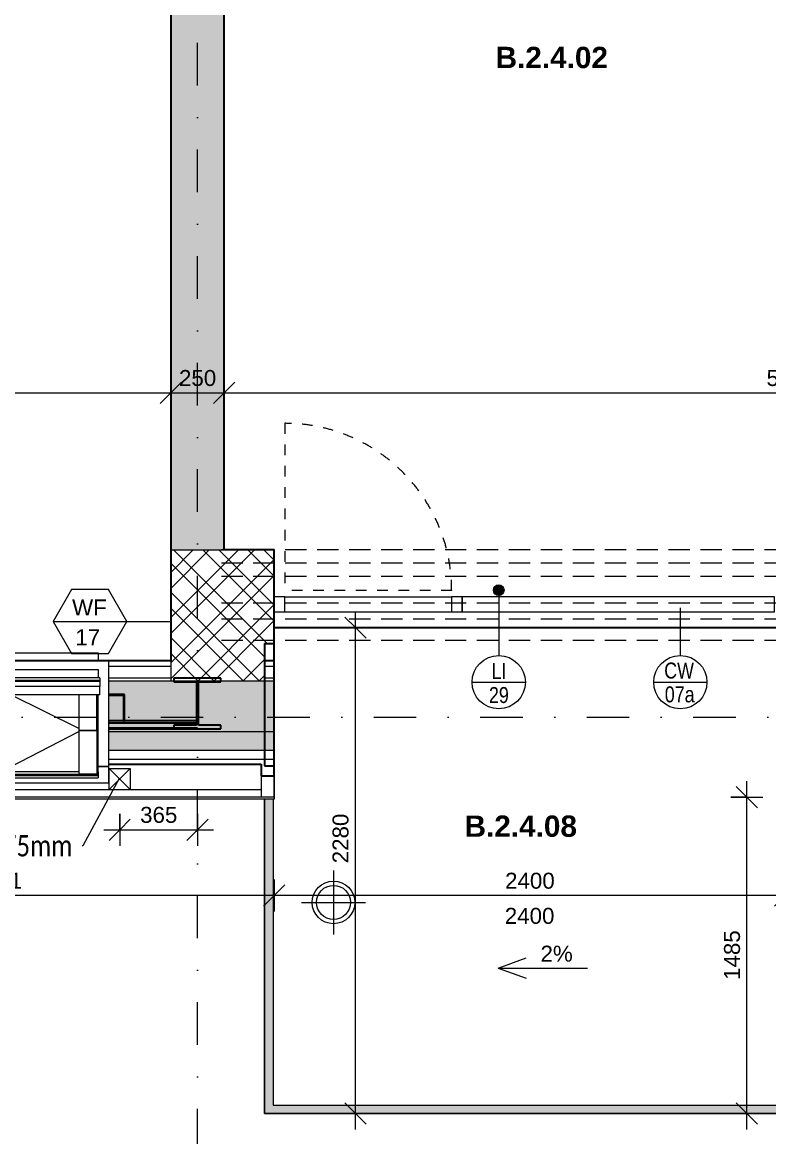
# Model space of a CAD drawing. Header units: millimetres. Extents: x -8668 to 43537, y -2985 to 58543.
# Drawn here: x 14448 to 17953, y 41984 to 47213 of the extents above; entities that cross this region are included whole.
import ezdxf

# ---------------------------------------------------------------- set-up
doc = ezdxf.new("R2010")
doc.units = ezdxf.units.MM
for name, pattern in [('HA_Dash_2mm-S1mm', [100, 50, -50]), ('HA_Dash_3mm-S1mm', [150, 100, -50]), ('HA_DashDot_10mm-S3mm', [500, 200, -150, 0, -150])]:
    doc.linetypes.add(name, pattern=pattern)
for name, color, linetype, lineweight in [('A-____-____-DIMS', 9, 'Continuous', 5), ('A-____-____-DIMS-50', 9, 'Continuous', 5), ('A-AREA-____-IDEN', 9, 'Continuous', 9), ('A-AREA-____-OTLN', 9, 'Continuous', 25), ('A-DETL-____-THIN', 9, 'Continuous', 9), ('A-DOOR-____-OTLN', 9, 'Continuous', 9), ('A-FLOR-HRAL-OTLN', 9, 'Continuous', 9), ('A-GENM-____-HDLN', 9, 'HA_Dash_3mm-S1mm', 9), ('A-GENM-____-IDEN', 9, 'Continuous', 9), ('A-GENM-____-OTLN', 9, 'Continuous', 9), ('A-GLAZ-____-OTLN', 9, 'Continuous', 5), ('A-GLAZ-CURT-MCUT', 9, 'Continuous', 5), ('A-GLAZ-CURT-OTLN', 9, 'Continuous', 5), ('A-GLAZ-CWMG-MCUT', 9, 'Continuous', 5), ('A-GLAZ-CWMG-OTLN', 9, 'Continuous', 5), ('A-ROOF-____-MCUT', 9, 'Continuous', 25), ('A-ROOF-____-OTLN', 9, 'Continuous', 9), ('A-ROOF-____-PATT', 9, 'Continuous', 25), ('A-WALL-____-IDEN', 9, 'Continuous', 9), ('A-WALL-____-MCUT', 9, 'Continuous', 25), ('A-WALL-____-OTLN', 9, 'Continuous', 9), ('A-WALL-____-PATT', 9, 'Continuous', 25), ('G-____-____-TEXT', 9, 'Continuous', 5), ('I-WALL-____-MCUT', 9, 'Continuous', 25), ('M-HVAC-DUCT-OTLN', 9, 'Continuous', 9), ('P-SANR-FIXT-OTLN', 9, 'Continuous', 9), ('S-BEAM-____-MCUT', 9, 'Continuous', 25), ('S-GRID-____-OTLN', 9, 'Continuous', 5)]:
    doc.layers.add(name, color=color, linetype=linetype, lineweight=lineweight)
doc.styles.add('Arial_1', font='arial.ttf', dxfattribs={"height": 75})
doc.styles.add('Arial_2', font='arial.ttf', dxfattribs={"width": 0.8, "height": 75})
doc.styles.add('Arial_B', font='arialbd.ttf', dxfattribs={"height": 100})
doc.styles.add('Calibri_1', font='calibri.ttf', dxfattribs={"width": 0.8, "height": 100})
doc.dimstyles.new('Inner_Dimensions', dxfattribs={"dimscale": 304.8, "dimtxt": 76.519455, "dimasz": 0.328084, "dimexe": 0.246063, "dimexo": 0.0625, "dimgap": 0.032808, "dimtad": 1, "dimdec": 0, "dimzin": 0, "dimdsep": 46, "dimtxsty": 'Arial_1', "dimblk1": 'OBLIQUE', "dimblk2": 'OBLIQUE', "dimsah": 1, "dimcen": 0.09, "dimdle": 0.246063, "dimazin": 0, "dimtfac": 1, "dimtdec": 4, "dimtix": 1, "dimtmove": 2, "dimatfit": 3, "dimfxl": 0.246063, "dimfxlon": 1, "dimtvp": 1, "dimtolj": 1, "dimtzin": 0, "dimlwd": 9, "dimlwe": 9, "dimarcsym": 2})
doc.dimstyles.new('Inner_Dimensions_1', dxfattribs={"dimscale": 304.8, "dimtxt": 76.519455, "dimasz": 0.328084, "dimexe": 0.246063, "dimexo": 0.0625, "dimgap": 0.032808, "dimtad": 1, "dimdec": 0, "dimzin": 0, "dimdsep": 46, "dimtxsty": 'Arial_1', "dimblk1": 'OBLIQUE', "dimblk2": 'OBLIQUE', "dimsah": 1, "dimcen": 0.09, "dimdle": 0.246063, "dimazin": 0, "dimtfac": 1, "dimtdec": 4, "dimtix": 1, "dimtmove": 0, "dimatfit": 3, "dimfxl": 0.246063, "dimfxlon": 1, "dimtvp": 1, "dimtolj": 1, "dimtzin": 0, "dimlwd": 9, "dimlwe": 9, "dimarcsym": 2})
pattern_1 = [(45, (0, 0), (-106.066, 106.066), []), (45, (75, 0), (-106.066, 106.066), []), (315, (0, 0), (106.066, 106.066), []), (315, (75, 0), (106.066, 106.066), [])]
pattern_2 = [(0, (0, 0), (58.594, 33.829), [39.062, -78.125]), (120, (0, 0), (-58.593773, 33.829393), [39.062, -78.125]), (60, (0, 0), (0.000227, 67.658393), [0, -78.125, 39.062, 0])]

# ---------------------------------------------------------------- blocks, each defined once
blk = doc.blocks.new('BD Libus_IFC_ifc-1-DPS_2NP - B')
at = {"layer": 'S-BEAM-____-MCUT', "color": 7}
for p, q in [((15380.7, 44135.8), (15160.7, 44135.8)), ((15160.7, 44135.8), (15160.7, 44118.5)), ((15380.7, 44118.5), (15380.7, 44135.8)), ((15160.7, 44118.5), (15266, 44118.5)), ((15266, 44118.5), (15266, 43914.6)), ((15275.5, 43914.6), (15275.5, 44118.5)), ((15275.5, 44118.5), (15380.7, 44118.5)), ((14928.2, 44059.8), (14854.2, 44059.8)), ((14854.2, 44055.5), (14924.2, 44055.5)), ((14924.2, 44055.5), (14924.2, 43936.3)), ((14928.2, 43936.3), (14928.2, 44059.8)), ((15270.7, 43936.3), (14854.2, 43936.3)), ((14854.2, 43926), (15270.7, 43926)), ((14924.2, 43936.3), (14928.2, 43936.3)), ((15270.7, 43926), (15270.7, 43936.3)), ((15270.7, 43901.6), (14854.2, 43901.6)), ((14854.2, 43897.3), (15270.7, 43897.3)), ((15266, 43914.6), (15160.7, 43914.6)), ((15160.7, 43914.6), (15160.7, 43897.3)), ((15160.7, 43897.3), (15380.7, 43897.3)), ((15270.7, 43897.3), (15270.7, 43901.6)), ((15380.7, 43914.6), (15275.5, 43914.6)), ((15380.7, 43897.3), (15380.7, 43914.6))]:
    blk.add_line(p, q, dxfattribs=at)
blk = doc.blocks.new('Top Rail Type - Top Rail_Internal_-1473068-DPS_2NP - B')
at = {"layer": 'A-FLOR-HRAL-OTLN'}
for points in [[(15585.7, 42092.7), (15625.7, 42132.7), (15625.7, 43567.7), (15585.7, 43567.7), (15585.7, 43080.2)], [(18105.7, 42092.7), (18105.7, 43567.7), (18065.7, 43567.7), (18065.7, 42132.7)], [(18105.7, 42092.7), (18065.7, 42132.7), (15625.7, 42132.7), (15585.7, 42092.7), (17475.2, 42092.7)]]:
    blk.add_hatch(color=256, dxfattribs=at).paths.add_polyline_path(points)
for p, q in [((15585.7, 42092.7), (15585.7, 43567.7)), ((15625.7, 43567.7), (15625.7, 42132.7)), ((18065.7, 42132.7), (18065.7, 43567.7)), ((18105.7, 43567.7), (18105.7, 42092.7)), ((18105.7, 42092.7), (15585.7, 42092.7)), ((15625.7, 42132.7), (18065.7, 42132.7))]:
    blk.add_line(p, q, dxfattribs=at)
blk = doc.blocks.new('Top Rail Type - Top Rail_Internal_-V9-DPS_2NP - B')
at = {"layer": 'A-FLOR-HRAL-OTLN'}
for p, q in [((15585.7, 43567.7), (15585.7, 42092.7)), ((15625.7, 43567.7), (15625.7, 42132.7)), ((18065.7, 42132.7), (18065.7, 43567.7)), ((18105.7, 42092.7), (18105.7, 43567.7)), ((15585.7, 42092.7), (18105.7, 42092.7)), ((15625.7, 42132.7), (18065.7, 42132.7))]:
    blk.add_line(p, q, dxfattribs=at)
blk = doc.blocks.new('Systémový panel - Sklo-1713580-DPS_2NP - B')
at = {"layer": 'A-GLAZ-CURT-MCUT'}
for p, q in [((733.125, 70), (-733.125, 70)), ((-733.125, 70), (-733.125, 0)), ((733.125, 0), (733.125, 70)), ((-733.125, 0), (733.125, 0))]:
    blk.add_line(p, q, dxfattribs=at)
blk = doc.blocks.new('Obdélníková příčel - 50x70mm EXT-1516296-DPS_2NP - B')
at = {"layer": 'A-GLAZ-CWMG-MCUT'}
for p, q in [((-50, 0), (0, 0)), ((-50, -70), (-50, 0)), ((0, 0), (0, -70)), ((0, -70), (-50, -70))]:
    blk.add_line(p, q, dxfattribs=at)
blk = doc.blocks.new('ABMV_CW_Single_Swing_Generic - Ex_Glass_SKLOPNE-1713581-DPS_2NP - B')
at = {"layer": 'A-DOOR-____-OTLN', "linetype": 'HA_Dash_2mm-S1mm', "lineweight": 5}
for p in [(-391.875, -30), (391.875, -813.75)]:
    blk.add_line(p, (391.875, -30), dxfattribs=at)
blk.add_arc((391.875, -30), 783.75, 180, 270, dxfattribs=at)
blk = doc.blocks.new('Obdélníková příčel - 50x70mm EXT-1713579-DPS_2NP - B')
at = {"layer": 'A-GLAZ-CWMG-OTLN'}
for p, q in [((12179.4, 44517.7), (12963.2, 44517.7)), ((12179.4, 44447.7), (12963.2, 44447.7))]:
    blk.add_line(p, q, dxfattribs=at)
blk = doc.blocks.new('Obdélníková příčel - 50x70mm EXT-1516295-DPS_2NP - B')
at = {"layer": 'A-GLAZ-CWMG-MCUT'}
for p, q in [((-25, 0), (25, 0)), ((-25, -70), (-25, 0)), ((25, 0), (25, -70)), ((25, -70), (-25, -70))]:
    blk.add_line(p, q, dxfattribs=at)
blk = doc.blocks.new('Roof-Windows_VELUX_GLL_1061 - PK06-1809139-DPS_2NP - B')
at = {"layer": 'A-GLAZ-____-OTLN'}
for p, q in [((13862.2, 44220.1), (13862.2, 44254.6)), ((13862.2, 44254.6), (14804.2, 44254.6)), ((14804.2, 44254.6), (14804.2, 44220.1)), ((13812.2, 44220.1), (14854.2, 44220.1)), ((13812.2, 44215.5), (13812.2, 44220.1)), ((14854.2, 44215.5), (13812.2, 44215.5)), ((13812.2, 44215.5), (13812.2, 43721.6)), ((14854.2, 44215.5), (14854.2, 44220.1)), ((14854.2, 43721.6), (14854.2, 44215.5)), ((13854.1, 44125.3), (13854.1, 44137.9)), ((14812.3, 44137.9), (13854.1, 44137.9)), ((13862.2, 44176.9), (14804.2, 44176.9)), ((13862.2, 44137.9), (13862.2, 44176.9)), ((14804.2, 44176.9), (14804.2, 44137.9)), ((14812.3, 44137.9), (14812.3, 44125.3)), ((13854.1, 44119.9), (13854.1, 44125.3)), ((14812.3, 44125.3), (13854.1, 44125.3)), ((13854.1, 44096.5), (13854.1, 44119.9)), ((14812.3, 44119.9), (13854.1, 44119.9)), ((14812.3, 44096.5), (13854.1, 44096.5)), ((13854.1, 44096.5), (13854.1, 44057.5)), ((14812.3, 44125.3), (14812.3, 44119.9)), ((14812.3, 44119.9), (14812.3, 44096.5)), ((14812.3, 44057.5), (14812.3, 44096.5)), ((14812.3, 44057.5), (13854.1, 44057.5)), ((13862.2, 43697), (13862.2, 44057.5)), ((13868.6, 44057.5), (13868.6, 43890.7)), ((13951.8, 43899.4), (14271.4, 44057.5)), ((13951.8, 43890.7), (13951.8, 44057.5)), ((14714.6, 43899.4), (14395, 44057.5)), ((14714.6, 44057.5), (14714.6, 43890.7)), ((14797.8, 43890.7), (14797.8, 44057.5)), ((14804.2, 43697), (14804.2, 44057.5)), ((13868.6, 43890.7), (13951.8, 43890.7)), ((13868.6, 43684.6), (13868.6, 43890.7)), ((13951.8, 43890.7), (13868.6, 43890.7)), ((13951.8, 43684.6), (13951.8, 43890.7)), ((14318.9, 43697), (13951.8, 43885.1)), ((14347.4, 43697), (14714.6, 43885.1)), ((14714.6, 43890.7), (14797.8, 43890.7)), ((14714.6, 43890.7), (14714.6, 43684.6)), ((14797.8, 43890.7), (14714.6, 43890.7)), ((14797.8, 43890.7), (14797.8, 43684.6)), ((13812.2, 43721.6), (13862.2, 43721.6)), ((13862.2, 43721.6), (13812.2, 43721.6)), ((13812.2, 43721.6), (13812.2, 43644.3)), ((14804.2, 43721.6), (14854.2, 43721.6)), ((14854.2, 43721.6), (14804.2, 43721.6)), ((14854.2, 43644.3), (14854.2, 43721.6)), ((13862.2, 43688.4), (13862.2, 43697)), ((13868.6, 43697), (13862.2, 43697)), ((13862.2, 43684), (13862.2, 43688.4)), ((13862.2, 43677.2), (13862.2, 43684)), ((14804.2, 43684), (13862.2, 43684)), ((14804.2, 43677.2), (13862.2, 43677.2)), ((13862.2, 43668.7), (13862.2, 43676.7)), ((13862.2, 43668.6), (13862.2, 43668.7)), ((13862.2, 43668.6), (14804.2, 43668.6)), ((13951.8, 43684.6), (13868.6, 43684.6)), ((14714.6, 43697), (13951.8, 43697)), ((14797.8, 43684.6), (14714.6, 43684.6)), ((14804.2, 43697), (14797.8, 43697)), ((14804.2, 43697), (14804.2, 43688.4)), ((14804.2, 43688.4), (14804.2, 43684)), ((14804.2, 43684), (14804.2, 43677.2)), ((14804.2, 43676.7), (14804.2, 43668.7)), ((14804.2, 43668.7), (14804.2, 43668.6)), ((13812.2, 43644.3), (14854.2, 43644.3))]:
    blk.add_line(p, q, dxfattribs=at)
blk = doc.blocks.new('TB_Porotherm KPVarioUNI_3000mm - TB_Porotherm KPVarioUNI_3000mm-1959484-DPS_2NP - B')
at = {"layer": 'A-GENM-____-HDLN'}
for p, q in [((-1500, 205), (1500, 205)), ((-1500, 105), (1500, 105)), ((-1500, 30), (1500, 30)), ((-100, 0), (100, 0)), ((-1500, -95), (1500, -95)), ((-1500, -157.5), (1500, -157.5)), ((-1500, -220), (1500, -220))]:
    blk.add_line(p, q, dxfattribs=at)
blk = doc.blocks.new('LV_PF_GenericSymbol - Default-2172435-DPS_2NP - B')
at = {"layer": 'P-SANR-FIXT-OTLN'}
for p, q in [((0, 150), (0, -150)), ((-150, 0), (150, 0))]:
    blk.add_line(p, q, dxfattribs=at)
for radius in [100, 80]:
    blk.add_circle((0, 0), radius, dxfattribs=at)
blk = doc.blocks.new('DIMBLOCK77-DPS_2NP - B')
at = {"layer": 'A-____-____-DIMS-50', "lineweight": 9}
for p, q in [((11544.4, 45549.2), (11544.4, 45399.2)), ((11544.4, 45474.2), (11544.4, 45549.2)), ((15145.7, 45549.2), (15145.7, 45399.2)), ((15145.7, 45474.2), (15145.7, 45549.2)), ((11544.4, 45474.2), (11594.4, 45524.2)), ((15145.7, 45474.2), (15195.7, 45524.2)), ((11544.4, 45474.2), (11494.4, 45424.2)), ((11544.4, 45474.2), (15145.7, 45474.2)), ((15145.7, 45474.2), (15095.7, 45424.2))]:
    blk.add_line(p, q, dxfattribs=at)
at = {"layer": 'A-____-____-DIMS-50', "color": 0, "lineweight": 9, "insert": (13229.7, 45581.6), "char_height": 75, "width": 276.883, "attachment_point": 1, "line_spacing_factor": 0.941778, "style": 'Arial_1'}
blk.add_mtext('3601', dxfattribs=at)
blk = doc.blocks.new('_Oblique')
at = {"color": 0, "linetype": 'ByBlock', "lineweight": -2}
blk.add_line((-0.5, -0.5), (0.5, 0.5), dxfattribs=at)
blk = doc.blocks.new('DIMBLOCK78-DPS_2NP - B')
at = {"layer": 'A-____-____-DIMS-50', "lineweight": 9}
for p, q in [((15145.7, 45549.2), (15145.7, 45399.2)), ((15145.7, 45474.2), (15145.7, 45549.2)), ((15395.7, 45549.2), (15395.7, 45399.2)), ((15395.7, 45474.2), (15395.7, 45549.2)), ((15145.7, 45474.2), (15195.7, 45524.2)), ((15395.7, 45474.2), (15445.7, 45524.2)), ((15145.7, 45474.2), (15095.7, 45424.2)), ((15145.7, 45474.2), (15395.7, 45474.2)), ((15395.7, 45474.2), (15345.7, 45424.2))]:
    blk.add_line(p, q, dxfattribs=at)
at = {"layer": 'A-____-____-DIMS-50', "color": 0, "lineweight": 9, "insert": (15184.2, 45581.6), "char_height": 75, "width": 207.662, "attachment_point": 1, "line_spacing_factor": 0.941778, "style": 'Arial_1'}
blk.add_mtext('250', dxfattribs=at)
blk = doc.blocks.new('DIMBLOCK79-DPS_2NP - B')
at = {"layer": 'A-____-____-DIMS-50', "lineweight": 9}
for p, q in [((15395.7, 45549.2), (15395.7, 45399.2)), ((15395.7, 45474.2), (15395.7, 45549.2)), ((20720.7, 45549.2), (20720.7, 45399.2)), ((20720.7, 45474.2), (20720.7, 45549.2)), ((15395.7, 45474.2), (15445.7, 45524.2)), ((20720.7, 45474.2), (20770.7, 45524.2)), ((15395.7, 45474.2), (15345.7, 45424.2)), ((15395.7, 45474.2), (20720.7, 45474.2)), ((20720.7, 45474.2), (20670.7, 45424.2))]:
    blk.add_line(p, q, dxfattribs=at)
at = {"layer": 'A-____-____-DIMS-50', "color": 0, "lineweight": 9, "insert": (17942.8, 45581.6), "char_height": 75, "width": 276.883, "attachment_point": 1, "line_spacing_factor": 0.941778, "style": 'Arial_1'}
blk.add_mtext('5325', dxfattribs=at)
blk = doc.blocks.new('DIMBLOCK93-DPS_2NP - B')
at = {"layer": 'A-____-____-DIMS-50', "lineweight": 9}
for p, q in [((15630.7, 43190.7), (15630.7, 43040.7)), ((15630.7, 43115.7), (15630.7, 43190.7)), ((18030.7, 43190.7), (18030.7, 43040.7)), ((18030.7, 43115.7), (18030.7, 43190.7)), ((15630.7, 43115.7), (15680.7, 43165.7)), ((18030.7, 43115.7), (18080.7, 43165.7)), ((15630.7, 43115.7), (15580.7, 43065.7)), ((18030.7, 43115.7), (15630.7, 43115.7)), ((18030.7, 43115.7), (17980.7, 43065.7))]:
    blk.add_line(p, q, dxfattribs=at)
at = {"layer": 'A-____-____-DIMS-50', "color": 0, "lineweight": 9, "insert": (16715.3, 43223), "char_height": 75, "width": 276.883, "attachment_point": 1, "line_spacing_factor": 0.941778, "style": 'Arial_1'}
blk.add_mtext('2400', dxfattribs=at)
blk = doc.blocks.new('DIMBLOCK94-DPS_2NP - B')
at = {"layer": 'A-____-____-DIMS-50', "lineweight": 9}
for p, q in [((13029.4, 43190.7), (13029.4, 43040.7)), ((13029.4, 43115.7), (13029.4, 43190.7)), ((15630.7, 43190.7), (15630.7, 43040.7)), ((15630.7, 43115.7), (15630.7, 43190.7)), ((13029.4, 43115.7), (13079.4, 43165.7)), ((15630.7, 43115.7), (15680.7, 43165.7)), ((13029.4, 43115.7), (12979.4, 43065.7)), ((15630.7, 43115.7), (13029.4, 43115.7)), ((15630.7, 43115.7), (15580.7, 43065.7))]:
    blk.add_line(p, q, dxfattribs=at)
at = {"layer": 'A-____-____-DIMS-50', "color": 0, "lineweight": 9, "insert": (14214.7, 43223), "char_height": 75, "width": 276.883, "attachment_point": 1, "line_spacing_factor": 0.941778, "style": 'Arial_1'}
blk.add_mtext('2601', dxfattribs=at)
blk = doc.blocks.new('HA_TAG_cWA - Default-922888-DPS_2NP - B')
at = {"layer": 'A-WALL-____-IDEN'}
blk.add_line((-2.5, 0), (2.5, 0), dxfattribs=at)
blk.add_circle((0, 0), 2.5, dxfattribs=at)
blk = doc.blocks.new('HA_TAG_GM_Products - Generic-588599-DPS_2NP - B')
at = {"layer": 'A-GENM-____-IDEN'}
blk.add_line((-2.5, 0), (2.5, 0), dxfattribs=at)
blk.add_circle((0, 0), 2.5, dxfattribs=at)
blk = doc.blocks.new('DIMBLOCK268-DPS_2NP - B')
at = {"layer": 'A-____-____-DIMS-50', "lineweight": 9}
for p, q in [((14905.7, 43499.6), (14905.7, 43349.6)), ((14905.7, 43424.6), (14905.7, 43499.6)), ((14905.7, 43424.6), (14955.7, 43474.6)), ((15270.7, 43499.6), (15270.7, 43349.6)), ((15270.7, 43424.6), (15270.7, 43499.6)), ((15270.7, 43424.6), (15320.7, 43474.6)), ((14830.7, 43424.6), (15345.7, 43424.6)), ((14905.7, 43424.6), (14855.7, 43374.6)), ((15270.7, 43424.6), (15220.7, 43374.6))]:
    blk.add_line(p, q, dxfattribs=at)
at = {"layer": 'A-____-____-DIMS-50', "color": 0, "lineweight": 9, "insert": (15001.7, 43532), "char_height": 75, "width": 207.662, "attachment_point": 1, "line_spacing_factor": 0.941778, "style": 'Arial_1'}
blk.add_mtext('365', dxfattribs=at)
blk = doc.blocks.new('DIMBLOCK342-DPS_2NP - B')
at = {"layer": 'A-____-____-DIMS-50', "lineweight": 9}
for p, q in [((17850.6, 43577.7), (17800.6, 43627.7)), ((17850.6, 42017.7), (17850.6, 43652.7)), ((17775.6, 43577.7), (17925.6, 43577.7)), ((17850.6, 43577.7), (17775.6, 43577.7)), ((17850.6, 43577.7), (17900.6, 43527.7)), ((17775.6, 42092.7), (17925.6, 42092.7)), ((17850.6, 42092.7), (17775.6, 42092.7)), ((17850.6, 42092.7), (17800.6, 42142.7)), ((17850.6, 42092.7), (17900.6, 42042.7))]:
    blk.add_line(p, q, dxfattribs=at)
at = {"layer": 'A-____-____-DIMS-50', "color": 0, "lineweight": 9, "insert": (17743.2, 42719.9), "char_height": 75, "width": 276.883, "attachment_point": 1, "rotation": 90, "line_spacing_factor": 0.941778, "style": 'Arial_1'}
blk.add_mtext('1485', dxfattribs=at)
blk = doc.blocks.new('DIMBLOCK343-DPS_2NP - B')
at = {"layer": 'A-____-____-DIMS-50', "lineweight": 9}
for p, q in [((16012.4, 42017.7), (16012.4, 44447.7)), ((16012.4, 44372.7), (15962.4, 44422.7)), ((15937.4, 44372.7), (16087.4, 44372.7)), ((16012.4, 44372.7), (15937.4, 44372.7)), ((16012.4, 44372.7), (16062.4, 44322.7)), ((15937.4, 42092.7), (16087.4, 42092.7)), ((16012.4, 42092.7), (15937.4, 42092.7)), ((16012.4, 42092.7), (15962.4, 42142.7)), ((16012.4, 42092.7), (16062.4, 42042.7))]:
    blk.add_line(p, q, dxfattribs=at)
at = {"layer": 'A-____-____-DIMS-50', "color": 0, "lineweight": 9, "insert": (15905, 43267.1), "char_height": 75, "width": 276.883, "attachment_point": 1, "rotation": 90, "line_spacing_factor": 0.941778, "style": 'Arial_1'}
blk.add_mtext('2280', dxfattribs=at)

msp = doc.modelspace()

# ---------------------------------------------------------------- hatches: boundary and pattern name
at = {"layer": 'A-GENM-____-IDEN'}
h = msp.add_hatch(color=256, dxfattribs=at)
edge = h.paths.add_edge_path()
edge.add_arc((16685.4, 44548.6), 25, 0, 360)
at = {"layer": 'A-ROOF-____-PATT', "lineweight": 5}
h = msp.add_hatch(dxfattribs=at)
h.set_pattern_fill('FP_5', color=256, style=0, pattern_type=2)
h.set_pattern_definition(pattern_2)
h.paths.add_polyline_path([(7141.3, 43883.8), (9030.6, 43883.8), (9030.6, 44122.3), (5310.9, 44122.3), (5310.9, 43883.8), (5993.1, 43883.8)])
h.paths.add_polyline_path([(-6637.3, 43883.8), (-3694.4, 43883.8), (-3694.4, 44122.3), (-6829.3, 44122.3), (-6829.3, 43883.8)])
h.paths.add_polyline_path([(21170.7, 43883.8), (21170.7, 44122.3), (18035.6, 44122.3), (18035.6, 43883.8), (20919.9, 43883.8)])
h.paths.add_polyline_path([(-1289.4, 43883.8), (-512.8, 43883.8), (-512.8, 44122.3), (-1289.4, 44122.3)])
h.paths.add_polyline_path([(15630.6, 43883.8), (15630.6, 44122.3), (14854.2, 44122.3), (14854.2, 43883.8), (15465.8, 43883.8)])
h.paths.add_polyline_path([(529.2, 43883.8), (1305.6, 43883.8), (1305.6, 44122.3), (529.2, 44122.3), (529.2, 43958.3)])
h.paths.add_polyline_path([(13035.6, 43883.8), (13812.2, 43883.8), (13812.2, 44122.3), (13035.6, 44122.3)])
h = msp.add_hatch(dxfattribs=at)
h.set_pattern_fill('FP_5', color=256, style=0, pattern_type=2)
h.set_pattern_definition(pattern_2)
h.paths.add_polyline_path([(-6829.3, 43797), (-3694.4, 43797), (-3694.4, 43883.8), (-6829.3, 43883.8), (-6829.3, 43849.2)])
h.paths.add_polyline_path([(21170.7, 43797), (21170.7, 43883.8), (18035.6, 43883.8), (18035.6, 43797), (20919.9, 43797)])
h.paths.add_polyline_path([(-1289.4, 43797), (-512.8, 43797), (-512.8, 43883.8), (-1289.4, 43883.8), (-1289.4, 43849.2)])
h.paths.add_polyline_path([(529.2, 43797), (1305.6, 43797), (1305.6, 43883.8), (529.2, 43883.8), (529.2, 43823)])
h.paths.add_polyline_path([(15465.8, 43797), (15630.6, 43797), (15630.6, 43883.8), (14854.2, 43883.8), (14854.2, 43797), (15178.8, 43797)])
h.paths.add_polyline_path([(5310.9, 43797), (9030.6, 43797), (9030.6, 43883.8), (5310.9, 43883.8), (5310.9, 43849.2)])
h.paths.add_polyline_path([(13035.6, 43797), (13812.2, 43797), (13812.2, 43883.8), (13035.6, 43883.8), (13035.6, 43849.2)])
at = {"layer": 'A-WALL-____-PATT', "lineweight": 9}
msp.add_hatch(color=256, dxfattribs=at).paths.add_polyline_path([(15178.8, 44737.7), (15395.7, 44737.7), (15395.7, 50927.7), (15145.7, 50927.7), (15145.7, 44737.7)])
at = {"layer": 'A-WALL-____-PATT', "lineweight": 5}
h = msp.add_hatch(dxfattribs=at)
h.set_pattern_fill('FP_1', color=256, style=0, pattern_type=2)
h.set_pattern_definition(pattern_1)
h.paths.add_polyline_path([(15585.7, 44122.3), (15585.7, 44737.7), (15145.7, 44737.7), (15145.7, 44122.3), (15465.8, 44122.3)])
h = msp.add_hatch(dxfattribs=at)
h.set_pattern_fill('FP_1', color=256, style=0, pattern_type=2)
h.set_pattern_definition(pattern_1)
h.paths.add_polyline_path([(18049.3, 44297.7), (18080.7, 44297.7), (18080.7, 44737.7), (18030.7, 44737.7), (18030.7, 44297.7)])
h.paths.add_polyline_path([(15630.7, 44297.7), (15630.7, 44737.7), (15585.7, 44737.7), (15585.7, 44297.7)])

# ---------------------------------------------------------------- linework, layer by layer
at = {"layer": 'A-AREA-____-OTLN'}
msp.add_line((15630.7, 44372.7), (18030.7, 44372.7), dxfattribs=at)
at = {"layer": 'A-DETL-____-THIN'}
for p, q in [((14680.2, 44551), (14593.6, 44401)), ((14853.4, 44551), (14680.2, 44551)), ((14940, 44401), (14853.4, 44551)), ((14593.6, 44401), (14680.2, 44251)), ((14593.6, 44401), (14940, 44401)), ((14853.4, 44251), (14940, 44401)), ((14940, 44401), (15145.7, 44401)), ((14680.2, 44251), (14853.4, 44251)), ((16682.9, 42775.7), (16814.5, 42823.6)), ((16682.9, 42775.7), (17102.9, 42775.7)), ((16682.9, 42775.7), (16814.5, 42727.8))]:
    msp.add_line(p, q, dxfattribs=at)
at = {"layer": 'A-GENM-____-IDEN'}
msp.add_line((16685.4, 44548.6), (16685.4, 44241.8), dxfattribs=at)
msp.add_circle((16685.4, 44548.6), 25, dxfattribs=at)
at = {"layer": 'A-ROOF-____-MCUT'}
for p, q in [((15145.7, 44217.2), (14854.2, 44217.2)), ((15630.6, 44217.2), (15585.7, 44217.2)), ((15630.6, 43677.8), (15630.6, 44217.2)), ((14854.2, 43732.7), (15570.7, 43732.7)), ((15570.7, 43732.7), (15570.7, 43677.8)), ((15570.7, 43677.8), (15630.6, 43677.8))]:
    msp.add_line(p, q, dxfattribs=at)
at = {"layer": 'A-ROOF-____-MCUT', "lineweight": 9}
for p, q in [((15145.7, 44190.1), (14854.2, 44190.1)), ((15630.6, 44190.1), (15585.7, 44190.1)), ((15145.7, 44135.9), (14854.2, 44135.9)), ((15630.6, 44135.9), (15585.7, 44135.9)), ((15630.6, 44122.3), (14854.2, 44122.3)), ((15630.6, 43883.8), (14854.2, 43883.8)), ((15630.6, 43797), (14854.2, 43797)), ((15630.6, 43753.7), (14854.2, 43753.7))]:
    msp.add_line(p, q, dxfattribs=at)
at = {"layer": 'A-ROOF-____-OTLN'}
for p, q in [((15570.7, 43677.8), (15570.7, 43577.7)), ((15630.6, 43577.7), (15630.6, 43677.8)), ((13095.7, 43612.7), (15570.7, 43612.7)), ((15630.6, 43577.7), (13035.6, 43577.7))]:
    msp.add_line(p, q, dxfattribs=at)
at = {"layer": 'A-WALL-____-IDEN'}
msp.add_line((17538, 44466.5), (17538, 44241.8), dxfattribs=at)
at = {"layer": 'A-WALL-____-MCUT', "lineweight": 9}
for p, q in [((15145.7, 44737.7), (15395.7, 44737.7)), ((15145.7, 44217.2), (15145.7, 44122.3))]:
    msp.add_line(p, q, dxfattribs=at)
at = {"layer": 'A-WALL-____-MCUT'}
for p, q in [((15145.7, 44737.7), (15145.7, 44217.2)), ((15630.7, 44737.7), (15395.7, 44737.7)), ((15630.7, 43724.2), (15630.7, 44737.7)), ((15585.7, 44297.7), (15630.7, 44297.7)), ((15585.7, 44297.7), (15585.7, 43724.2)), ((15585.7, 43724.2), (15630.7, 43724.2))]:
    msp.add_line(p, q, dxfattribs=at)
at = {"layer": 'A-WALL-____-OTLN'}
for p, q in [((15630.7, 43724.2), (15630.7, 43567.7)), ((15630.7, 43567.7), (13035.7, 43567.7))]:
    msp.add_line(p, q, dxfattribs=at)
at = {"layer": 'G-____-____-TEXT', "color": 10, "lineweight": 9}
for p, q in [((14902.7, 43665.4), (14732.2, 43349.4)), ((14732.2, 43349.4), (14729.4, 43349.4))]:
    msp.add_line(p, q, dxfattribs=at)
at = {"layer": 'I-WALL-____-MCUT'}
for p, q in [((15395.7, 44737.7), (15395.7, 48502.7)), ((15145.7, 47757.7), (15145.7, 44737.7))]:
    msp.add_line(p, q, dxfattribs=at)
at = {"layer": 'M-HVAC-DUCT-OTLN', "lineweight": 5}
for p, q in [((14954.8, 43612.7), (14855.7, 43711.8)), ((14855.7, 43711.8), (14955.7, 43711.8)), ((14855.7, 43612.7), (14855.7, 43711.8)), ((14955.7, 43711.8), (14856.6, 43612.7)), ((14955.7, 43711.8), (14955.7, 43612.7))]:
    msp.add_line(p, q, dxfattribs=at)
at = {"layer": 'S-GRID-____-OTLN', "linetype": 'HA_DashDot_10mm-S3mm', "lineweight": 9}
for p, q in [((15270.7, 38414.3), (15270.7, 56942.9)), ((-6906.2, 43952.7), (21594.8, 43952.7))]:
    msp.add_line(p, q, dxfattribs=at)

# ---------------------------------------------------------------- block references
at = {"lineweight": 5}
msp.add_blockref('BD Libus_IFC_ifc-1-DPS_2NP - B', (0, 0), dxfattribs=at)
at = {"layer": 'A-DOOR-____-OTLN', "rotation": 180}
msp.add_blockref('ABMV_CW_Single_Swing_Generic - Ex_Glass_SKLOPNE-1713581-DPS_2NP - B', (16072.6, 44517.7), dxfattribs=at)
at = {"layer": 'A-FLOR-HRAL-OTLN'}
for name in ['Top Rail Type - Top Rail_Internal_-1473068-DPS_2NP - B', 'Top Rail Type - Top Rail_Internal_-V9-DPS_2NP - B']:
    msp.add_blockref(name, (0, 0), dxfattribs=at)
at = {"layer": 'A-GENM-____-IDEN', "xscale": 49.99999999999998, "yscale": 49.99999999999998, "zscale": 49.99999999999998}
msp.add_blockref('HA_TAG_GM_Products - Generic-588599-DPS_2NP - B', (16685.4, 44116.8), dxfattribs=at)
at = {"layer": 'A-GENM-____-OTLN', "rotation": 180}
msp.add_blockref('TB_Porotherm KPVarioUNI_3000mm - TB_Porotherm KPVarioUNI_3000mm-1959484-DPS_2NP - B', (16833.2, 44517.7), dxfattribs=at)
at = {"layer": 'A-GLAZ-____-OTLN'}
msp.add_blockref('Roof-Windows_VELUX_GLL_1061 - PK06-1809139-DPS_2NP - B', (0, 0), dxfattribs=at)
at = {"layer": 'A-GLAZ-CURT-OTLN', "rotation": 180}
msp.add_blockref('Systémový panel - Sklo-1713580-DPS_2NP - B', (17247.6, 44517.7), dxfattribs=at)
at = {"layer": 'A-GLAZ-CWMG-OTLN', "extrusion": (0, 0, -1)}
for name, p in [('Obdélníková příčel - 50x70mm EXT-1516296-DPS_2NP - B', (-15630.7, 44517.7)), ('Obdélníková příčel - 50x70mm EXT-1516295-DPS_2NP - B', (-16489.4, 44517.7))]:
    msp.add_blockref(name, p, dxfattribs=at)
at = {"layer": 'A-GLAZ-CWMG-OTLN'}
msp.add_blockref('Obdélníková příčel - 50x70mm EXT-1713579-DPS_2NP - B', (3501.2, 0), dxfattribs=at)
at = {"layer": 'A-WALL-____-IDEN', "xscale": 49.99999999999998, "yscale": 49.99999999999998, "zscale": 49.99999999999998}
msp.add_blockref('HA_TAG_cWA - Default-922888-DPS_2NP - B', (17538, 44116.8), dxfattribs=at)
at = {"layer": 'P-SANR-FIXT-OTLN'}
msp.add_blockref('LV_PF_GenericSymbol - Default-2172435-DPS_2NP - B', (15909.7, 43083.7), dxfattribs=at)

# ---------------------------------------------------------------- texts
at = {"layer": 'A-AREA-____-IDEN', "lineweight": 5, "char_height": 100, "width": 653.375, "attachment_point": 1, "style": 'Arial_B'}
for s, insert in [('B.2.4.02', (16670.4, 47098)), ('B.2.4.08', (16524.8, 43491.4))]:
    msp.add_mtext(s, dxfattribs=dict(at, insert=insert))
at = {"layer": 'A-GENM-____-IDEN', "lineweight": 5, "char_height": 75, "attachment_point": 1, "style": 'Arial_2'}
for s, insert, width in [('LI', (16651.6, 44206.9), 86.582), ('29', (16639.6, 44094.1), 115.443)]:
    msp.add_mtext(s, dxfattribs=dict(at, insert=insert, width=width))
at = {"layer": 'A-WALL-____-IDEN', "lineweight": 5, "char_height": 75, "attachment_point": 1}
for s, insert, width, style in [('CW', (17462.4, 44209.1), 176.371, 'Arial_2'), ('07a', (17465.2, 44097.3), 169.958, 'Arial_2'), ('2400', (16713.9, 43058.1), 288.607, 'Arial_1')]:
    msp.add_mtext(s, dxfattribs=dict(at, insert=insert, width=width, style=style))
at = {"layer": 'G-____-____-TEXT', "color": 7, "lineweight": 9, "attachment_point": 1}
for s, insert, char_height, width, style in [('WF', (14682.3, 44505), 75, 208.439, 'Arial_1'), ('17', (14697.3, 44365), 75, 144.304, 'Arial_1'), ('ťový svod, DN 75mm', (13627.5, 43399.4), 100, 1305.147, 'Calibri_1'), ('2%', (16881.7, 42880.6), 75, 184.388, 'Arial_1')]:
    msp.add_mtext(s, dxfattribs=dict(at, insert=insert, char_height=char_height, width=width, style=style))

# ---------------------------------------------------------------- dimensions: what is measured, and where the dimension line sits
at = {"layer": 'A-____-____-DIMS', "lineweight": 9}
for base, p1, p2, override, picture, middle in [((15145.7, 45474.2), (11544.4, 45549.2), (15145.7, 45549.2), {"dimpost": '<>', "dimfxl": 3601.25}, 'DIMBLOCK77-DPS_2NP - B', (13345.1, 45522.6)), ((15395.7, 45474.2), (15145.7, 45549.2), (15395.7, 45549.2), {"dimpost": '<>', "dimfxl": 250}, 'DIMBLOCK78-DPS_2NP - B', (15270.7, 45522.5)), ((20720.7, 45474.2), (15395.7, 45549.2), (20720.7, 45549.2), {"dimpost": '<>', "dimfxl": 5325}, 'DIMBLOCK79-DPS_2NP - B', (18058.2, 45522.6)), ((15270.7, 43424.6), (14905.7, 43499.6), (15270.7, 43499.6), {"dimpost": '<>', "dimfxl": 365}, 'DIMBLOCK268-DPS_2NP - B', (15088.2, 43472.9)), ((13029.4, 43115.7), (15630.7, 43190.7), (13029.4, 43190.7), {"dimpost": '<>', "dimfxl": 2601.25}, 'DIMBLOCK94-DPS_2NP - B', (14330.1, 43164)), ((15630.7, 43115.7), (18030.7, 43190.7), (15630.7, 43190.7), {"dimpost": '<>', "dimfxl": 2400}, 'DIMBLOCK93-DPS_2NP - B', (16830.7, 43164))]:
    dim = msp.add_linear_dim(base=base, p1=p1, p2=p2, dimstyle='Inner_Dimensions_1', override=override, dxfattribs=at)
    dim.commit()
    dim.dimension.update_dxf_attribs({"geometry": picture, "text_midpoint": middle})
dim = msp.add_linear_dim(base=(16012.4, 44372.7), p1=(15937.4, 42092.7), p2=(15937.4, 44372.7), angle=90, dimstyle='Inner_Dimensions', override={"dimpost": '<>', "dimfxl": 2280}, dxfattribs=at)
dim.commit()
dim.dimension.update_dxf_attribs({"geometry": 'DIMBLOCK343-DPS_2NP - B', "text_midpoint": (15955, 43405.6), "dimtype": 160, "text_rotation": 90})
dim = msp.add_linear_dim(base=(17850.6, 43577.7), p1=(17775.6, 42092.7), p2=(17775.6, 43577.7), angle=90, dimstyle='Inner_Dimensions_1', override={"dimpost": '<>', "dimfxl": 1485}, dxfattribs=at)
dim.commit()
dim.dimension.update_dxf_attribs({"geometry": 'DIMBLOCK342-DPS_2NP - B', "text_midpoint": (17802.3, 42835.2)})

doc.saveas('drawing.dxf')
